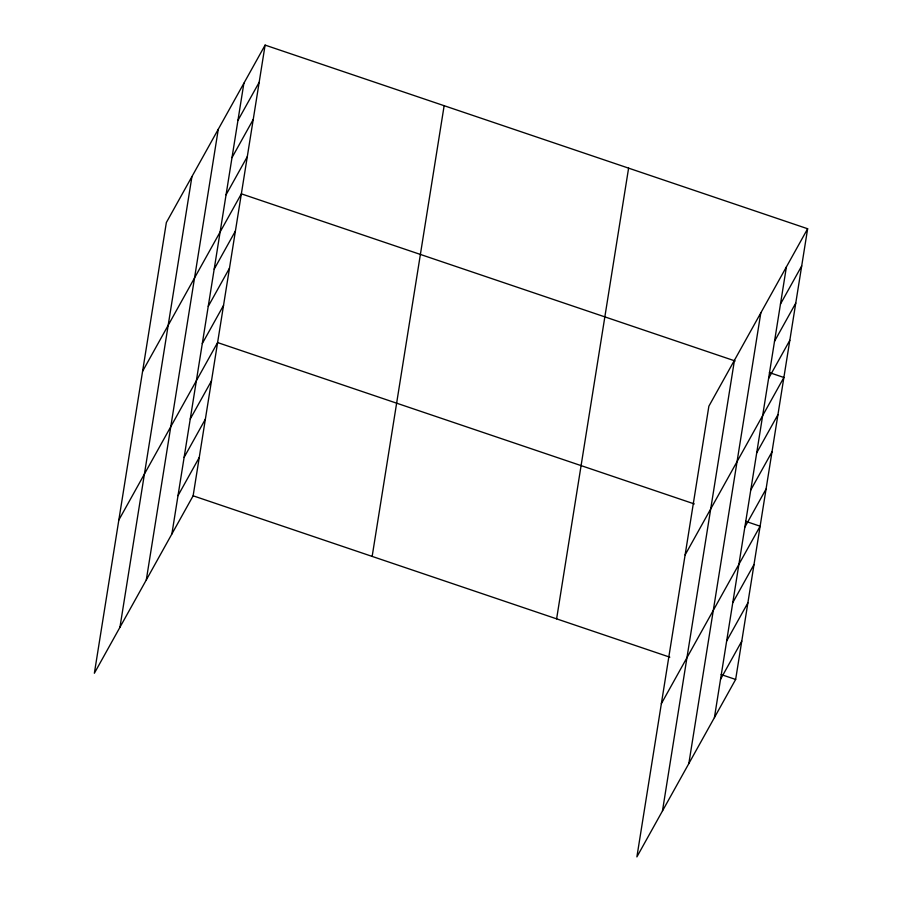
<?xml version="1.0" encoding="UTF-8"?>
<svg xmlns="http://www.w3.org/2000/svg" width="902" height="902" viewBox="0 0 902 902"><rect width="100%" height="100%" fill="white"/><g stroke="black" fill="none" stroke-linecap="round" stroke-linejoin="round"><path stroke-width="1.35" d="M119.943 627.285L191.934 176.578M146.304 579.918L218.295 129.212M171.887 533.961L243.878 83.255M265.109 45.1L166.351 222.546L94.36 673.253L193.129 495.807L265.109 45.1L807.64 228.747L735.649 679.454L636.891 856.9L708.871 406.193L807.64 228.747M372.154 556.41L444.145 105.703M556.613 618.851L628.604 168.144M662.474 810.932L734.465 360.225M688.835 763.577L760.814 312.87M714.418 717.609L786.409 266.902M237.936 120.428L259.178 82.285M232.006 157.613L253.236 119.47M226.064 194.798L247.295 156.655M142.595 371.274L241.353 193.829L735.175 360.992M214.18 269.168L235.422 231.013M208.249 306.353L229.48 268.198M202.307 343.538L223.538 305.383M118.838 520.014L217.596 342.568L694.303 503.936M190.243 419.024L211.485 380.881M184.132 457.337L205.363 419.182M178.01 495.649L199.241 457.494M780.467 304.087L801.698 265.932M774.525 341.272L795.756 303.117M768.583 378.445L789.825 340.302M685.114 554.922L783.883 377.487L769.406 372.582M756.71 452.815L777.941 414.672M750.768 490L771.999 451.846M744.827 527.185L766.069 489.031M661.358 703.661L760.127 526.216L745.65 521.311M732.774 602.671L754.004 564.528M726.651 640.984L747.893 602.84M720.54 679.296L741.771 641.153M193.129 495.807L669.825 657.175M721.172 674.561L735.649 679.454"/></g></svg>
